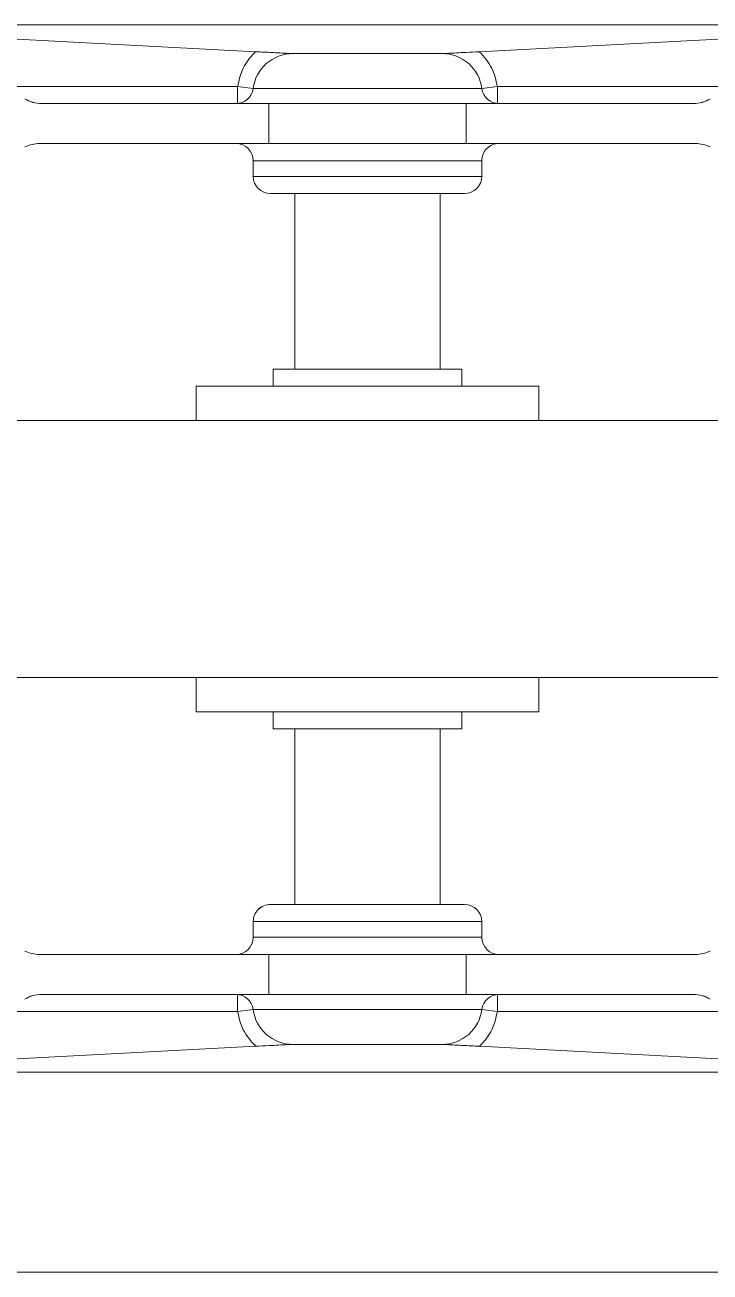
# Model space of a CAD drawing. Header units: inches. Extents: x -1851 to 6314, y -1304 to 4687.
# Drawn here: x -1808.61 to -1803.12, y 1368.33 to 1378.32 of the extents above; entities that cross this region are included whole.
import ezdxf

# ---------------------------------------------------------------- set-up
doc = ezdxf.new("R2010")
doc.units = ezdxf.units.IN
doc.header["$MEASUREMENT"] = 0
doc.layers.add('E-ARRY-TABL', color=9, linetype='Continuous')

# ---------------------------------------------------------------- blocks, each defined once
blk = doc.blocks.new('2.2.1_8 Mid Plan View')
at = {"color": 7, "linetype": 'Continuous', "lineweight": 15}
for p, q in [((-0.30061, -3.73684), (-0.30061, 2.68042)), ((0.30109, 2.68042), (0.30109, -3.73684)), ((26.705, -3.73684), (26.705, 2.68042)), ((27.3067, 2.68042), (27.3067, -3.73684)), ((-0.41544, -3.62201), (-0.41544, 2.56559)), ((26.59017, -3.62201), (26.59017, 2.56559)), ((0.28572, -0.46404), (0.30109, -0.17084)), ((27.29133, -0.46404), (27.3067, -0.17084)), ((-0.28572, -0.46404), (-0.30061, -0.18001)), ((26.71988, -0.46404), (26.705, -0.18001)), ((-0.07382, -0.29035), (-0.07382, -0.42979)), ((0.07382, -0.42979), (0.07382, -0.29035)), ((26.93179, -0.29035), (26.93179, -0.42979)), ((27.07942, -0.42979), (27.07942, -0.29035)), ((-0.26575, -0.45363), (-0.26575, -0.32202)), ((0.26575, -0.32202), (0.26575, -0.45363)), ((26.73986, -0.45363), (26.73986, -0.32202)), ((27.27135, -0.32202), (27.27135, -0.45363)), ((-0.2559, -0.47148), (-0.2559, -0.34118)), ((-0.23294, -0.33983), (-0.23294, -0.47148)), ((0.23294, -0.47148), (0.23294, -0.33983)), ((0.2559, -0.34118), (0.2559, -0.47148)), ((26.7497, -0.47148), (26.7497, -0.34118)), ((26.77267, -0.33983), (26.77267, -0.47148)), ((27.23854, -0.47148), (27.23854, -0.33983)), ((27.26151, -0.34118), (27.26151, -0.47148)), ((-0.0935, -0.62663), (-0.0935, -0.42979)), ((-0.0935, -0.42979), (-0.07382, -0.42979)), ((-0.07382, -0.62663), (-0.07382, -0.42979)), ((0.07382, -0.42979), (0.0935, -0.42979)), ((0.07382, -0.62663), (0.07382, -0.42979)), ((0.0935, -0.62663), (0.0935, -0.42979)), ((26.9121, -0.62663), (26.9121, -0.42979)), ((26.9121, -0.42979), (26.93179, -0.42979)), ((26.93179, -0.62663), (26.93179, -0.42979)), ((27.07942, -0.62663), (27.07942, -0.42979)), ((27.07942, -0.42979), (27.09911, -0.42979)), ((27.09911, -0.62663), (27.09911, -0.42979)), ((-0.21407, -0.46259), (-0.22309, -0.46259)), ((0.22309, -0.46259), (0.21407, -0.46259)), ((26.79153, -0.46259), (26.78251, -0.46259)), ((27.2287, -0.46259), (27.21968, -0.46259)), ((-0.2559, -0.47148), (-0.23294, -0.47148)), ((-0.2559, -0.58494), (-0.2559, -0.47148)), ((-0.23294, -0.47148), (-0.23294, -0.58494)), ((-0.20423, -0.47244), (-0.20423, -0.58398)), ((0.20423, -0.58398), (0.20423, -0.47244)), ((0.23294, -0.58494), (0.23294, -0.47148)), ((0.2559, -0.47148), (0.23294, -0.47148)), ((0.2559, -0.47148), (0.2559, -0.58494)), ((26.7497, -0.47148), (26.77267, -0.47148)), ((26.7497, -0.58494), (26.7497, -0.47148)), ((26.77267, -0.47148), (26.77267, -0.58494)), ((26.80138, -0.47244), (26.80138, -0.58398)), ((27.20984, -0.58398), (27.20984, -0.47244)), ((27.23854, -0.58494), (27.23854, -0.47148)), ((27.26151, -0.47148), (27.23854, -0.47148)), ((27.26151, -0.47148), (27.26151, -0.58494)), ((-0.0935, -0.47408), (-0.10335, -0.47408)), ((-0.10335, -0.58234), (-0.10335, -0.47408)), ((0.10335, -0.47408), (0.0935, -0.47408)), ((0.10335, -0.58234), (0.10335, -0.47408)), ((26.9121, -0.47408), (26.90226, -0.47408)), ((26.90226, -0.58234), (26.90226, -0.47408)), ((27.10895, -0.47408), (27.09911, -0.47408)), ((27.10895, -0.58234), (27.10895, -0.47408)), ((-0.28461, -0.48573), (-0.28463, -0.48487)), ((-0.28461, -0.57112), (-0.28461, -0.4853)), ((-0.10335, -0.48654), (-0.20423, -0.48654)), ((0.20423, -0.48654), (0.10335, -0.48654)), ((0.28461, -0.4853), (0.28461, -0.57112)), ((26.721, -0.48573), (26.72097, -0.48487)), ((26.721, -0.57112), (26.721, -0.4853)), ((26.90226, -0.48654), (26.80138, -0.48654)), ((27.20984, -0.48654), (27.10895, -0.48654)), ((27.29022, -0.4853), (27.29022, -0.57112)), ((-0.20423, -0.56988), (-0.10335, -0.56988)), ((0.10335, -0.56988), (0.20423, -0.56988)), ((0.28461, -0.57069), (0.28463, -0.57155)), ((26.80138, -0.56988), (26.90226, -0.56988)), ((27.10895, -0.56988), (27.20984, -0.56988)), ((27.29022, -0.57069), (27.29024, -0.57155)), ((-0.2559, -0.58494), (-0.23294, -0.58494)), ((-0.2559, -0.71524), (-0.2559, -0.58494)), ((-0.23294, -0.58494), (-0.23294, -0.71659)), ((-0.10335, -0.58234), (-0.0935, -0.58234)), ((0.0935, -0.58234), (0.10335, -0.58234)), ((0.2559, -0.58494), (0.23294, -0.58494)), ((0.23294, -0.71659), (0.23294, -0.58494)), ((0.2559, -0.58494), (0.2559, -0.71524)), ((26.7497, -0.58494), (26.77267, -0.58494)), ((26.7497, -0.71524), (26.7497, -0.58494)), ((26.77267, -0.58494), (26.77267, -0.71659)), ((26.90226, -0.58234), (26.9121, -0.58234)), ((27.09911, -0.58234), (27.10895, -0.58234)), ((27.26151, -0.58494), (27.23854, -0.58494)), ((27.23854, -0.71659), (27.23854, -0.58494)), ((27.26151, -0.58494), (27.26151, -0.71524)), ((-0.28572, -0.59238), (-0.30061, -0.87641)), ((-0.22309, -0.59383), (-0.21407, -0.59383)), ((0.21407, -0.59383), (0.22309, -0.59383)), ((0.28572, -0.59238), (0.30109, -0.88558)), ((26.71988, -0.59238), (26.705, -0.87641)), ((26.78251, -0.59383), (26.79153, -0.59383)), ((27.21968, -0.59383), (27.2287, -0.59383)), ((27.29133, -0.59238), (27.3067, -0.88558)), ((-0.26575, -0.7344), (-0.26575, -0.60279)), ((0.26575, -0.60279), (0.26575, -0.7344)), ((26.73986, -0.7344), (26.73986, -0.60279)), ((27.27135, -0.60279), (27.27135, -0.7344)), ((-0.0935, -0.62663), (-0.07382, -0.62663)), ((-0.07382, -0.62663), (-0.07382, -0.76607)), ((0.07382, -0.76607), (0.07382, -0.62663)), ((0.07382, -0.62663), (0.0935, -0.62663)), ((26.9121, -0.62663), (26.93179, -0.62663)), ((26.93179, -0.62663), (26.93179, -0.76607)), ((27.07942, -0.76607), (27.07942, -0.62663)), ((27.07942, -0.62663), (27.09911, -0.62663))]:
    blk.add_line(p, q, dxfattribs=at)
at = {"color": 8, "linetype": 'Continuous', "lineweight": 15}
for p, q in [((-0.26461, -0.46253), (-0.26575, -0.45363)), ((-0.25594, -0.45363), (-0.26575, -0.45363)), ((0.26575, -0.45363), (0.25594, -0.45363)), ((0.26575, -0.45363), (0.26461, -0.46253)), ((26.741, -0.46253), (26.73986, -0.45363)), ((26.74966, -0.45363), (26.73986, -0.45363)), ((27.27135, -0.45363), (27.26155, -0.45363)), ((27.27135, -0.45363), (27.27022, -0.46253)), ((-0.26451, -0.46252), (-0.26451, -0.5939)), ((-0.22309, -0.46259), (-0.22309, -0.59383)), ((-0.21407, -0.59383), (-0.21407, -0.46259)), ((0.21407, -0.46259), (0.21407, -0.59383)), ((0.22309, -0.59383), (0.22309, -0.46259)), ((0.26451, -0.5939), (0.26451, -0.46252)), ((26.74109, -0.46252), (26.74109, -0.5939)), ((26.78251, -0.46259), (26.78251, -0.59383)), ((26.79153, -0.59383), (26.79153, -0.46259)), ((27.21968, -0.46259), (27.21968, -0.59383)), ((27.2287, -0.59383), (27.2287, -0.46259)), ((27.27012, -0.5939), (27.27012, -0.46252)), ((-0.26575, -0.60279), (-0.26461, -0.59389)), ((0.26461, -0.59389), (0.26575, -0.60279)), ((26.73986, -0.60279), (26.741, -0.59389)), ((27.27022, -0.59389), (27.27135, -0.60279)), ((-0.26575, -0.60279), (-0.25594, -0.60279)), ((0.25594, -0.60279), (0.26575, -0.60279)), ((26.73986, -0.60279), (26.74966, -0.60279)), ((27.26155, -0.60279), (27.27135, -0.60279))]:
    blk.add_line(p, q, dxfattribs=at)
at = {"color": 7, "linetype": 'Continuous', "lineweight": 15}
for centre, radius, start, end in [((-0.21325, -0.33983), 0.01968, 154.88049, 180), ((0.21325, -0.33983), 0.01968, 0, 25.11951), ((26.79235, -0.33983), 0.01968, 154.88049, 180), ((27.21886, -0.33983), 0.01968, 0, 25.11951), ((-0.26575, -0.45275), 0.00984, 277.18076, 0), ((-0.22309, -0.45275), 0.00984, 180, 270), ((0.22309, -0.45275), 0.00984, 270, 0), ((0.26575, -0.45275), 0.00984, 180, 262.81924), ((26.73986, -0.45275), 0.00984, 277.18076, 0), ((26.78251, -0.45275), 0.00984, 180, 270), ((27.2287, -0.45275), 0.00984, 270, 0), ((27.27135, -0.45275), 0.00984, 180, 262.81924), ((-0.26164, -0.4853), 0.02297, 97.18076, 180), ((-0.21407, -0.47244), 0.00984, 0, 90), ((0.21407, -0.47244), 0.00984, 90, 180), ((0.26164, -0.4853), 0.02297, 0, 82.81924), ((26.74396, -0.4853), 0.02297, 97.18076, 180), ((26.79153, -0.47244), 0.00984, 0, 90), ((27.21968, -0.47244), 0.00984, 90, 180), ((27.26725, -0.4853), 0.02297, 0, 82.81924), ((-0.26164, -0.57112), 0.02297, 180, 262.81924), ((0.26164, -0.57112), 0.02297, 277.18076, 0), ((26.74396, -0.57112), 0.02297, 180, 262.81924), ((27.26725, -0.57112), 0.02297, 277.18076, 0), ((-0.21407, -0.58398), 0.00984, 270, 0), ((0.21407, -0.58398), 0.00984, 180, 270), ((26.79153, -0.58398), 0.00984, 270, 0), ((27.21968, -0.58398), 0.00984, 180, 270), ((-0.26575, -0.60367), 0.00984, 0, 82.81924), ((-0.22309, -0.60367), 0.00984, 90, 180), ((0.22309, -0.60367), 0.00984, 0, 90), ((0.26575, -0.60367), 0.00984, 97.18076, 180), ((26.73986, -0.60367), 0.00984, 0, 82.81924), ((26.78251, -0.60367), 0.00984, 90, 180), ((27.2287, -0.60367), 0.00984, 0, 90), ((27.27135, -0.60367), 0.00984, 97.18076, 180), ((-0.21325, -0.71659), 0.01968, 180, 205.11951), ((0.21325, -0.71659), 0.01968, 334.88049, 0), ((26.79235, -0.71659), 0.01968, 180, 205.11951), ((27.21886, -0.71659), 0.01968, 334.88049, 0)]:
    blk.add_arc(centre, radius, start, end, dxfattribs=at)
for centre, start_param, end_param in [((-0.26575, -0.34118), 4.712389, 5.481174), ((0.26575, -0.34118), 0.802011, 1.570796), ((26.73986, -0.34118), 4.712389, 5.481174), ((27.27135, -0.34118), 0.802011, 1.570796), ((-0.26575, -0.71524), 3.943604, 4.712389), ((0.26575, -0.71524), 1.570796, 2.339581), ((26.73986, -0.71524), 3.943604, 4.712389), ((27.27135, -0.71524), 1.570796, 2.339581)]:
    blk.add_ellipse(centre, major_axis=(0, 0.01395), ratio=0.70539, start_param=start_param, end_param=end_param, dxfattribs=at)
for points, knots in [([(-0.28572, -0.46404), (-0.28549, -0.46378), (-0.28277, -0.46086), (-0.27649, -0.45608), (-0.26933, -0.45445), (-0.26575, -0.45363)], [0, 0, 0, 0, 0.045613, 0.522765, 1, 1, 1, 1]), ([(0.26575, -0.45363), (0.26937, -0.45442), (0.27696, -0.45607), (0.28271, -0.46131), (0.28572, -0.46404)], [0, 0, 0, 0, 0.477569, 1, 1, 1, 1]), ([(26.71988, -0.46404), (26.72012, -0.46378), (26.72284, -0.46086), (26.72912, -0.45608), (26.73628, -0.45445), (26.73986, -0.45363)], [0, 0, 0, 0, 0.045613, 0.522765, 1, 1, 1, 1]), ([(27.27135, -0.45363), (27.27498, -0.45442), (27.28256, -0.45607), (27.28832, -0.46131), (27.29133, -0.46404)], [0, 0, 0, 0, 0.477569, 1, 1, 1, 1]), ([(-0.28463, -0.48487), (-0.28471, -0.4834), (-0.28487, -0.48041), (-0.28518, -0.47435), (-0.28548, -0.46876), (-0.28568, -0.46483), (-0.28572, -0.46404)], [0, 0, 0, 0, 0.238972, 0.483667, 0.895277, 1, 1, 1, 1]), ([(0.28572, -0.46404), (0.28559, -0.46657), (0.28525, -0.4731), (0.28489, -0.48), (0.28468, -0.48404), (0.28463, -0.48487)], [0, 0, 0, 0, 0.334113, 0.862931, 1, 1, 1, 1]), ([(26.72097, -0.48487), (26.7209, -0.4834), (26.72074, -0.48041), (26.72042, -0.47435), (26.72013, -0.46876), (26.71992, -0.46483), (26.71988, -0.46404)], [0, 0, 0, 0, 0.238972, 0.483667, 0.895277, 1, 1, 1, 1]), ([(27.29133, -0.46404), (27.2912, -0.46657), (27.29086, -0.4731), (27.29049, -0.48), (27.29028, -0.48404), (27.29024, -0.48487)], [0, 0, 0, 0, 0.334113, 0.862931, 1, 1, 1, 1]), ([(-0.28572, -0.59238), (-0.28559, -0.58985), (-0.28525, -0.58332), (-0.28489, -0.57642), (-0.28468, -0.57238), (-0.28463, -0.57155)], [0, 0, 0, 0, 0.334113, 0.862931, 1, 1, 1, 1]), ([(0.28463, -0.57155), (0.28471, -0.57302), (0.28487, -0.57601), (0.28518, -0.58207), (0.28548, -0.58766), (0.28568, -0.59158), (0.28572, -0.59238)], [0, 0, 0, 0, 0.238972, 0.483667, 0.895277, 1, 1, 1, 1]), ([(26.71988, -0.59238), (26.72002, -0.58985), (26.72036, -0.58332), (26.72072, -0.57642), (26.72093, -0.57238), (26.72097, -0.57155)], [0, 0, 0, 0, 0.334113, 0.862931, 1, 1, 1, 1]), ([(27.29024, -0.57155), (27.29032, -0.57302), (27.29047, -0.57601), (27.29079, -0.58207), (27.29108, -0.58766), (27.29129, -0.59158), (27.29133, -0.59238)], [0, 0, 0, 0, 0.238972, 0.483667, 0.895277, 1, 1, 1, 1]), ([(-0.26575, -0.60279), (-0.26937, -0.602), (-0.27696, -0.60034), (-0.28271, -0.59511), (-0.28572, -0.59238)], [0, 0, 0, 0, 0.477569, 1, 1, 1, 1]), ([(0.28572, -0.59238), (0.28549, -0.59264), (0.28277, -0.59555), (0.27649, -0.60033), (0.26933, -0.60197), (0.26575, -0.60279)], [0, 0, 0, 0, 0.045613, 0.522765, 1, 1, 1, 1]), ([(26.73986, -0.60279), (26.73624, -0.602), (26.72865, -0.60034), (26.72289, -0.59511), (26.71988, -0.59238)], [0, 0, 0, 0, 0.477569, 1, 1, 1, 1]), ([(27.29133, -0.59238), (27.29109, -0.59264), (27.28838, -0.59555), (27.2821, -0.60033), (27.27493, -0.60197), (27.27135, -0.60279)], [0, 0, 0, 0, 0.045613, 0.522765, 1, 1, 1, 1])]:
    blk.add_open_spline(points, degree=3, knots=knots, dxfattribs=at)

msp = doc.modelspace()

# ---------------------------------------------------------------- block references
at = {"layer": 'E-ARRY-TABL', "xscale": -13.95298604562408, "yscale": 13.95298604562408, "zscale": 13.95298604562408, "rotation": 270}
for p in [(-1798.49, 1374.12268), (-1798.49, 997.31383)]:
    msp.add_blockref('2.2.1_8 Mid Plan View', p, dxfattribs=at)

doc.saveas('drawing.dxf')
